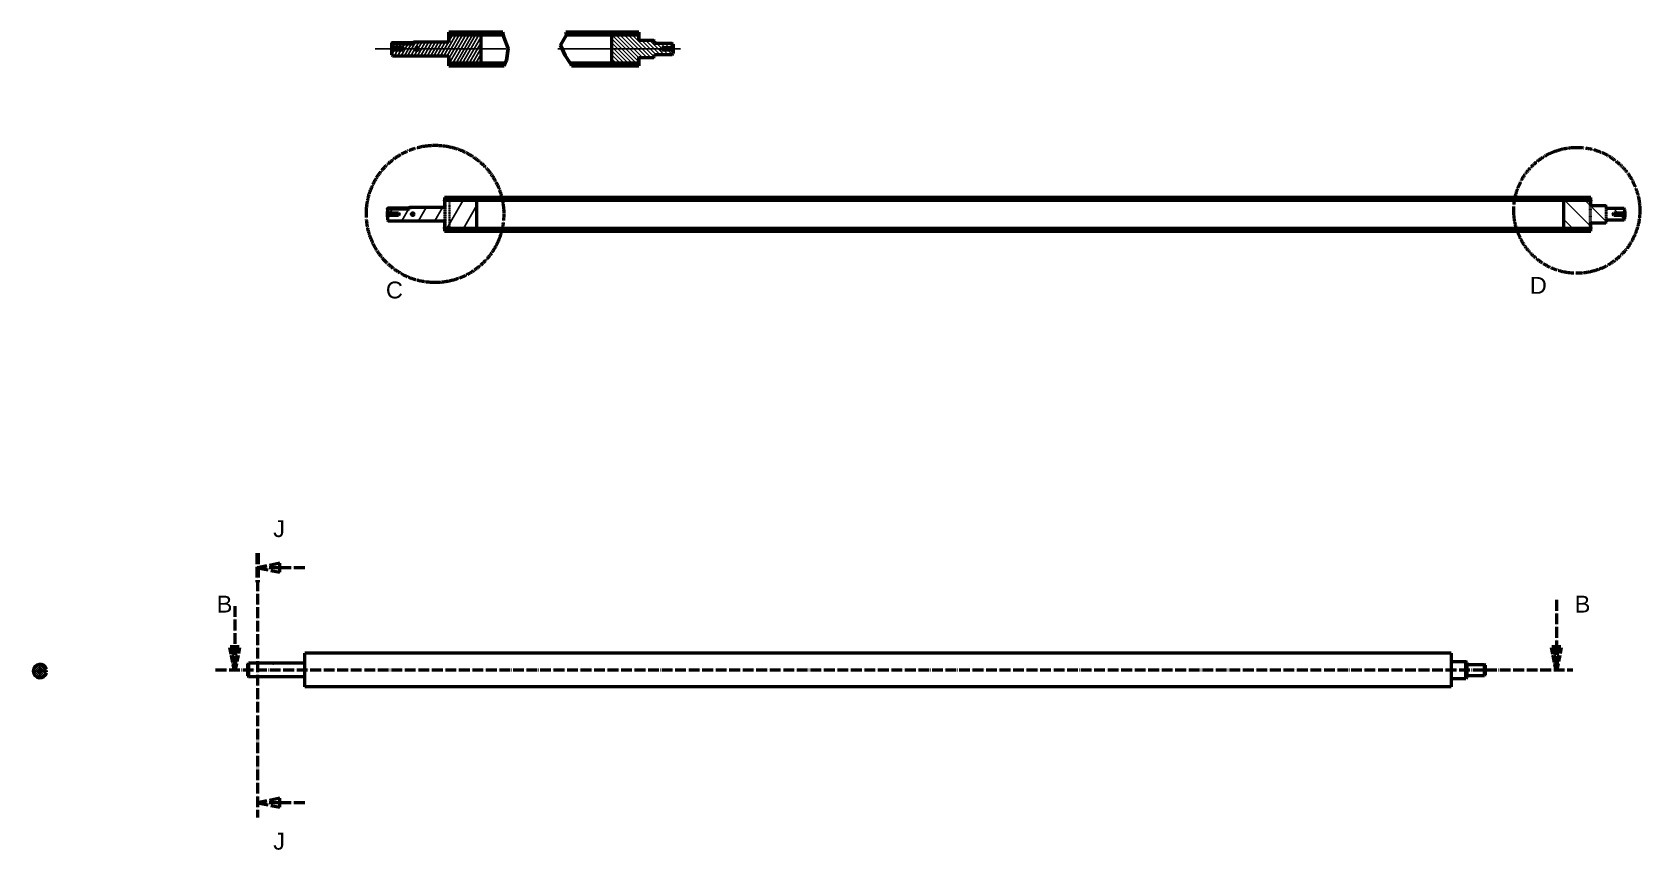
# Model space of a CAD drawing. Header units: millimetres. Extents: x 4705 to 8285, y 2642 to 4464.
import ezdxf

# ---------------------------------------------------------------- set-up
doc = ezdxf.new("R2010")
doc.units = ezdxf.units.MM
doc.header["$PDMODE"] = 2
for name, pattern in [('ACAD_ISO04W100', [30, 24, -3, 0, -3]), ('JIS_02_4.0', [5.5, 4, -1.5]), ('JIS_08_15', [17.25, 15, -0.75, 0.75, -0.75]), ('JIS_09_15', [18.9, 15, -0.9, 0.6, -0.9, 0.6, -0.9])]:
    doc.linetypes.add(name, pattern=pattern)
for name, color, linetype, lineweight in [('ハッチング', 20, 'Continuous', 25), ('中心線', 4, 'JIS_08_15', 25), ('切断線', 3, 'JIS_09_15', 70), ('外形線', 7, 'Continuous', 50), ('破断線', 3, 'Continuous', 50), ('詳細領域', 3, 'JIS_09_15', 50), ('隠線', 6, 'JIS_02_4.0', 35)]:
    doc.layers.add(name, color=color, linetype=linetype, lineweight=lineweight)
doc.styles.add('Text Style14', font='ARIAL.TTF')
pattern_1 = [(45, (4417.33, 2626.757), (-22.45064, 22.45064), [])]
pattern_2 = [(45, (5399.607, 3950.283), (-4.49013, 4.49013), [])]
pattern_3 = [(45, (5399.607, 3941.4775), (-4.49013, 4.49013), [])]

msp = doc.modelspace()

# ---------------------------------------------------------------- hatches: boundary and pattern name
at = {"layer": 'ハッチング'}
h = msp.add_hatch(dxfattribs=at)
h.set_pattern_fill('ANSI31', color=256, scale=50.800004, angle=15, style=0)
h.set_pattern_definition([(60, (5399.607, 3950.283), (-5.49926, 3.175), [])])
h.paths.add_polyline_path([(5554.9, 4441.8), (5554.9, 4437.8), (5505.9, 4437.8), (5505.9, 4432.8), (5508.9, 4429.8), (5530.9, 4429.8), (5532.7, 4426.8), (5530.9, 4423.8), (5508.9, 4423.8), (5505.9, 4420.8), (5505.9, 4413.8), (5507.9, 4411.8), (5632.9, 4411.8), (5632.9, 4397.3), (5634.9, 4395.3), (5704.9, 4395.3), (5704.9, 4458.3), (5634.9, 4458.3), (5632.9, 4456.3), (5632.9, 4441.8)])
h.paths.add_polyline_path([(5562.2, 4429.8), (5562.9, 4429.7), (5563.7, 4429.4), (5564.3, 4428.9), (5564.8, 4428.3), (5565.1, 4427.5), (5565.2, 4426.8), (5565.1, 4426), (5564.8, 4425.3), (5564.3, 4424.6), (5563.7, 4424.2), (5562.9, 4423.9), (5562.2, 4423.8), (5561.4, 4423.9), (5560.7, 4424.2), (5560, 4424.6), (5559.6, 4425.3), (5559.3, 4426), (5559.2, 4426.8), (5559.3, 4427.5), (5559.6, 4428.3), (5560, 4428.9), (5560.7, 4429.4), (5561.4, 4429.7)], flags=0)
h = msp.add_hatch(dxfattribs=at)
h.set_pattern_fill('ANSI31', color=256, scale=50.800004, style=0)
h.set_pattern_definition(pattern_2)
h.paths.add_polyline_path([(5754.5, 4458.3), (5753.7, 4464.3), (5632.9, 4464.3), (5632.9, 4458.3), (5643.9, 4458.3), (5643.9, 4458.3), (5715.9, 4458.3), (5715.9, 4458.3)])
h = msp.add_hatch(dxfattribs=at)
h.set_pattern_fill('ANSI31', color=256, scale=50.800004, style=0)
h.set_pattern_definition(pattern_3)
h.paths.add_polyline_path([(5893.7, 4464.3), (5895.5, 4458.4), (5895.4, 4458.3), (6056.5, 4458.3), (6056.5, 4464.3)])
h = msp.add_hatch(dxfattribs=at)
h.set_pattern_fill('ANSI31', color=256, scale=50.800004, angle=90, style=0)
h.set_pattern_definition([(135, (5399.607, 3941.4775), (-4.49013, -4.49013), [])])
h.paths.add_polyline_path([(6130.5, 4414.3), (6132.5, 4416.3), (6132.5, 4420.8), (6129.5, 4423.8), (6107.5, 4423.8), (6105.7, 4426.8), (6107.5, 4429.8), (6129.5, 4429.8), (6132.5, 4432.8), (6132.5, 4437.3), (6130.5, 4439.3), (6091.5, 4439.3), (6091.5, 4443.8), (6089.5, 4445.8), (6056.5, 4445.8), (6056.5, 4456.3), (6054.5, 4458.3), (5995.5, 4458.3), (5995.5, 4395.3), (6054.5, 4395.3), (6056.5, 4397.3), (6056.5, 4407.8), (6089.5, 4407.8), (6091.5, 4409.8), (6091.5, 4414.3)])
h = msp.add_hatch(dxfattribs=at)
h.set_pattern_fill('ANSI31', color=256, scale=50.800004, style=0)
h.set_pattern_definition(pattern_2)
h.paths.add_polyline_path([(5756.4, 4389.3), (5758.9, 4395.3), (5715.9, 4395.3), (5715.9, 4395.2), (5643.9, 4395.2), (5643.9, 4395.3), (5632.9, 4395.3), (5632.9, 4389.3)])
h = msp.add_hatch(dxfattribs=at)
h.set_pattern_fill('ANSI31', color=256, scale=50.800004, style=0)
h.set_pattern_definition(pattern_3)
h.paths.add_polyline_path([(5905.5, 4391.9), (5906.7, 4389.3), (6056.5, 4389.3), (6056.5, 4395.3), (5903.4, 4395.3)])
h = msp.add_hatch(dxfattribs=at)
h.set_pattern_fill('ANSI31', color=256, scale=253.999942, angle=15, style=0)
h.set_pattern_definition([(60, (4417.33, 2626.757), (-27.4963, 15.875), [])])
h.paths.add_polyline_path([(5545.4, 4073.5), (5545.4, 4069.5), (5496.4, 4069.5), (5496.4, 4064.5), (5499.4, 4061.5), (5521.4, 4061.5), (5523.2, 4058.5), (5521.4, 4055.5), (5499.4, 4055.5), (5496.4, 4052.5), (5496.4, 4045.5), (5498.4, 4043.5), (5623.4, 4043.5), (5623.4, 4029), (5625.4, 4027), (5695.4, 4027), (5695.4, 4090), (5625.4, 4090), (5623.4, 4088), (5623.4, 4073.5)])
h.paths.add_polyline_path([(5552.7, 4061.5), (5553.5, 4061.4), (5554.2, 4061.1), (5554.8, 4060.6), (5555.3, 4060), (5555.6, 4059.2), (5555.7, 4058.5), (5555.6, 4057.7), (5555.3, 4057), (5554.8, 4056.3), (5554.2, 4055.9), (5553.5, 4055.6), (5552.7, 4055.5), (5551.9, 4055.6), (5551.2, 4055.9), (5550.6, 4056.3), (5550.1, 4057), (5549.8, 4057.7), (5549.7, 4058.5), (5549.8, 4059.2), (5550.1, 4060), (5550.6, 4060.6), (5551.2, 4061.1), (5551.9, 4061.4)], flags=0)
h = msp.add_hatch(dxfattribs=at)
h.set_pattern_fill('ANSI31', color=256, scale=253.999942, style=0)
h.set_pattern_definition(pattern_1)
h.paths.add_polyline_path([(5623.4, 4090), (5634.4, 4090), (5634.4, 4090), (5706.4, 4090), (5706.4, 4090), (8176.4, 4090), (8176.4, 4096), (5623.4, 4096)])
h = msp.add_hatch(dxfattribs=at)
h.set_pattern_fill('ANSI31', color=256, scale=253.999942, angle=90, style=0)
h.set_pattern_definition([(135, (4417.33, 2626.757), (-22.45064, -22.45064), [])])
h.paths.add_polyline_path([(8250.4, 4046), (8252.4, 4048), (8252.4, 4052.5), (8249.4, 4055.5), (8227.4, 4055.5), (8225.6, 4058.5), (8227.4, 4061.5), (8249.4, 4061.5), (8252.4, 4064.5), (8252.4, 4069), (8250.4, 4071), (8211.4, 4071), (8211.4, 4075.5), (8209.4, 4077.5), (8176.4, 4077.5), (8176.4, 4088), (8174.4, 4090), (8115.4, 4090), (8115.4, 4027), (8174.4, 4027), (8176.4, 4029), (8176.4, 4039.5), (8209.4, 4039.5), (8211.4, 4041.5), (8211.4, 4046)])
h = msp.add_hatch(dxfattribs=at)
h.set_pattern_fill('ANSI31', color=256, scale=253.999942, style=0)
h.set_pattern_definition(pattern_1)
h.paths.add_polyline_path([(5634.4, 4027), (5623.4, 4027), (5623.4, 4021), (8176.4, 4021), (8176.4, 4027), (5706.4, 4027), (5706.4, 4027), (5634.4, 4027)])
h = msp.add_hatch(dxfattribs=at)
h.set_pattern_fill('ANSI31', color=256, scale=25.4, angle=-90, style=0)
h.set_pattern_definition([(315, (4673.0592, 2964.7075), (2.24506, 2.24506), [])])
h.paths.add_polyline_path([(4737.2, 3036.6), (4733.7, 3036.6), (4733.7, 3044.6), (4737.2, 3044.6), (4735.5, 3048.5), (4732.7, 3051.8), (4729.1, 3054.2), (4725, 3055.4), (4720.7, 3055.5), (4716.6, 3054.3), (4713, 3052), (4710.2, 3048.8), (4708.4, 3044.9), (4707.7, 3040.6), (4708.4, 3036.4), (4710.2, 3032.5), (4713, 3029.2), (4716.6, 3026.9), (4720.7, 3025.8), (4725, 3025.8), (4729.1, 3027), (4732.7, 3029.4), (4735.5, 3032.7)])
h.paths.add_polyline_path([(4722.7, 3037.6), (4722, 3037.7), (4721.2, 3038), (4720.6, 3038.5), (4720.2, 3039.1), (4719.9, 3039.8), (4719.7, 3040.6), (4719.9, 3041.4), (4720.2, 3042.1), (4720.6, 3042.7), (4721.2, 3043.2), (4722, 3043.5), (4722.7, 3043.6), (4723.5, 3043.5), (4724.2, 3043.2), (4724.9, 3042.7), (4725.3, 3042.1), (4725.6, 3041.4), (4725.7, 3040.6), (4725.6, 3039.8), (4725.3, 3039.1), (4724.9, 3038.5), (4724.2, 3038), (4723.5, 3037.7)], flags=0)

# ---------------------------------------------------------------- linework, layer by layer
msp.add_point((5234.3, 3030))
at = {"layer": '中心線'}
for p, q in [((5469.1, 4426.8), (5760, 4426.8)), ((5875.9, 4426.8), (6149.3, 4426.8)), ((4722.7, 3058.1), (4722.7, 3023.1)), ((4740.2, 3040.6), (4705.2, 3040.6))]:
    msp.add_line(p, q, dxfattribs=at)
at = {"layer": '切断線', "linetype": 'ACAD_ISO04W100', "lineweight": 50}
for p, q in [((5207.1, 3303.1), (5207.1, 2714.6)), ((5257.1, 3280.7), (5207.1, 3270.7)), ((5257.1, 3270.7), (5207.1, 3270.7)), ((5207.1, 3270.7), (5257.1, 3260.7)), ((5257.1, 3260.7), (5257.1, 3280.7)), ((5312.3, 3270.7), (5257.1, 3270.7)), ((8099.6, 3199), (8099.6, 3093)), ((5156.4, 3185.4), (5156.4, 3093)), ((5113.9, 3043), (8136.4, 3043)), ((5257.1, 2757), (5207.1, 2747)), ((5257.1, 2737), (5257.1, 2757)), ((5257.1, 2747), (5207.1, 2747)), ((5207.1, 2747), (5257.1, 2737)), ((5312.3, 2747), (5257.1, 2747))]:
    msp.add_line(p, q, dxfattribs=at)
at = {"layer": '切断線', "linetype": 'ACAD_ISO04W100', "lineweight": 100}
msp.add_line((5207.1, 3303.1), (5207.1, 3238.4), dxfattribs=at)
at = {"layer": '切断線'}
for p, q in [((5146.4, 3093), (5156.4, 3043)), ((5166.4, 3093), (5146.4, 3093)), ((5156.4, 3093), (5156.4, 3043)), ((5156.4, 3043), (5166.4, 3093)), ((8089.6, 3093), (8099.6, 3043)), ((8109.6, 3093), (8089.6, 3093)), ((8099.6, 3093), (8099.6, 3043)), ((8099.6, 3043), (8109.6, 3093))]:
    msp.add_line(p, q, dxfattribs=at)
at = {"layer": '切断線', "linetype": 'ACAD_ISO04W100', "lineweight": 50}
for points in [[(5257.1, 3280.7), (5207.1, 3270.7), (5257.1, 3260.7), (5257.1, 3280.7)], [(5257.1, 2757), (5207.1, 2747), (5257.1, 2737), (5257.1, 2757)]]:
    msp.add_lwpolyline(points, dxfattribs=at)
at = {"layer": '切断線'}
for points in [[(5146.4, 3093), (5156.4, 3043), (5166.4, 3093), (5146.4, 3093)], [(8089.6, 3093), (8099.6, 3043), (8109.6, 3093), (8089.6, 3093)]]:
    msp.add_lwpolyline(points, dxfattribs=at)
for points in [[(5257.1, 3280.7), (5207.1, 3270.7), (5257.1, 3260.7), (5257.1, 3280.7)], [(5146.4, 3093), (5156.4, 3043), (5166.4, 3093), (5146.4, 3093)], [(8089.6, 3093), (8099.6, 3043), (8109.6, 3093), (8089.6, 3093)], [(5257.1, 2757), (5207.1, 2747), (5257.1, 2737), (5257.1, 2757)]]:
    msp.add_solid(points, dxfattribs=at)
at = {"layer": '外形線'}
for p, q in [((5507.9, 4441.2), (5550.9, 4441.2)), ((5507.9, 4441.2), (5507.9, 4440.9)), ((5550.9, 4441.2), (5550.9, 4437.8)), ((5554.9, 4441.8), (5554.9, 4437.8)), ((5632.9, 4441.8), (5554.9, 4441.8)), ((5753.7, 4464.3), (5632.9, 4464.3)), ((5632.9, 4464.3), (5632.9, 4458.3)), ((5632.9, 4441.6), (5632.9, 4464.3)), ((5632.9, 4458.3), (5643.9, 4458.3)), ((5632.9, 4441.6), (5632.9, 4458.3)), ((5634.9, 4458.3), (5632.9, 4456.3)), ((5632.9, 4456.3), (5632.9, 4441.8)), ((5632.9, 4441.5), (5632.9, 4456.3)), ((5632.9, 4441.5), (5632.9, 4441.8)), ((5704.9, 4458.3), (5634.9, 4458.3)), ((5634.9, 4458.3), (5634.9, 4458)), ((5643.9, 4458.3), (5643.9, 4458.3)), ((5643.9, 4458.3), (5715.9, 4458.3)), ((5643.9, 4458.3), (5643.9, 4458.2)), ((5704.9, 4395.3), (5704.9, 4458.3)), ((5704.9, 4437.3), (5704.9, 4458.3)), ((5715.9, 4458.3), (5715.9, 4458.3)), ((5715.9, 4458.3), (5754.5, 4458.3)), ((6056.5, 4464.3), (5893.7, 4464.3)), ((5895.4, 4458.3), (6056.5, 4458.3)), ((6054.5, 4458.3), (5995.5, 4458.3)), ((5995.5, 4458.3), (5995.5, 4395.3)), ((5995.5, 4458.3), (5995.5, 4436.5)), ((6056.5, 4456.3), (6054.5, 4458.3)), ((6054.5, 4458), (6054.5, 4458.3)), ((6056.5, 4458.3), (6056.5, 4464.3)), ((6056.5, 4464.3), (6056.5, 4445.3)), ((6056.5, 4458.3), (6056.5, 4445.5)), ((6056.5, 4445.8), (6056.5, 4456.3)), ((6056.5, 4456.3), (6056.5, 4445.4)), ((6089.5, 4445.8), (6056.5, 4445.8)), ((6056.5, 4445.8), (6056.5, 4445.4)), ((6091.5, 4443.8), (6089.5, 4445.8)), ((6089.5, 4445.1), (6089.5, 4445.8)), ((6091.5, 4439.3), (6091.5, 4443.8)), ((6091.5, 4443.8), (6091.5, 4438.9)), ((5505.9, 4437.8), (5505.9, 4439.1)), ((5505.9, 4413.8), (5505.9, 4439.1)), ((5554.9, 4437.8), (5505.9, 4437.8)), ((5505.9, 4437.8), (5505.9, 4432.8)), ((5550.9, 4437.8), (5505.9, 4437.8)), ((5505.9, 4432.8), (5508.9, 4429.8)), ((5505.9, 4420.8), (5505.9, 4432.8)), ((5508.9, 4423.8), (5505.9, 4420.8)), ((5505.9, 4420.8), (5505.9, 4413.8)), ((5505.9, 4413.8), (5507.9, 4411.8)), ((5507.9, 4412), (5507.9, 4411.8)), ((5507.9, 4411.8), (5632.9, 4411.8)), ((5508.9, 4429.8), (5530.9, 4429.8)), ((5508.9, 4429.8), (5508.9, 4423.8)), ((5530.9, 4423.8), (5508.9, 4423.8)), ((5530.9, 4429.8), (5532.7, 4426.8)), ((5530.9, 4429.8), (5530.9, 4427.1)), ((5532.7, 4426.8), (5530.9, 4423.8)), ((5530.9, 4426.2), (5530.9, 4423.8)), ((5551.9, 4437.8), (5550.9, 4437.8)), ((5554.9, 4437.8), (5552.1, 4437.8)), ((5632.9, 4389.3), (5632.9, 4411.9)), ((5632.9, 4395.3), (5632.9, 4411.9)), ((5632.9, 4411.8), (5632.9, 4397.3)), ((5632.9, 4397.3), (5632.9, 4411.8)), ((5632.9, 4411.8), (5632.9, 4411.8)), ((5704.9, 4432.3), (5704.9, 4435.7)), ((5704.9, 4425.6), (5704.9, 4427.9)), ((5704.9, 4395.3), (5704.9, 4422.5)), ((5995.5, 4436.3), (5995.5, 4430.2)), ((5995.5, 4428.1), (5995.5, 4425)), ((5995.5, 4424.2), (5995.5, 4395.3)), ((6056.5, 4407.8), (6056.5, 4389.3)), ((6056.5, 4397.3), (6056.5, 4407.8)), ((6056.5, 4407.8), (6089.5, 4407.8)), ((6056.5, 4407.7), (6056.5, 4397.3)), ((6056.5, 4407.6), (6056.5, 4395.3)), ((6089.5, 4407.8), (6091.5, 4409.8)), ((6089.5, 4407.8), (6089.5, 4408.3)), ((6130.5, 4439.3), (6091.5, 4439.3)), ((6091.5, 4439.3), (6091.5, 4438.9)), ((6091.5, 4409.8), (6091.5, 4414.3)), ((6091.5, 4414.3), (6130.5, 4414.3)), ((6091.5, 4414.3), (6091.5, 4409.8)), ((6091.5, 4414.3), (6091.5, 4414.3)), ((6105.7, 4426.8), (6107.5, 4429.8)), ((6107.5, 4423.8), (6105.7, 4426.8)), ((6107.5, 4429.8), (6129.5, 4429.8)), ((6107.5, 4423.8), (6107.5, 4429.8)), ((6129.5, 4423.8), (6107.5, 4423.8)), ((6129.5, 4429.8), (6132.5, 4432.8)), ((6129.5, 4423.8), (6129.5, 4429.8)), ((6132.5, 4420.8), (6129.5, 4423.8)), ((6132.5, 4437.3), (6130.5, 4439.3)), ((6130.5, 4438.7), (6130.5, 4439.3)), ((6130.5, 4414.3), (6132.5, 4416.3)), ((6130.5, 4414.3), (6130.5, 4414.6)), ((6132.5, 4432.8), (6132.5, 4437.3)), ((6132.5, 4437.3), (6132.5, 4416.3)), ((6132.5, 4432.8), (6132.5, 4420.8)), ((6132.5, 4416.3), (6132.5, 4420.8)), ((5632.9, 4397.3), (5634.9, 4395.3)), ((5643.9, 4395.3), (5632.9, 4395.3)), ((5632.9, 4395.3), (5632.9, 4389.3)), ((5632.9, 4389.3), (5756.4, 4389.3)), ((5634.9, 4395.3), (5704.9, 4395.3)), ((5634.9, 4395.3), (5634.9, 4395.3)), ((5643.9, 4395.2), (5643.9, 4395.3)), ((5643.9, 4395.2), (5643.9, 4395.3)), ((5715.9, 4395.2), (5643.9, 4395.2)), ((5758.9, 4395.3), (5715.9, 4395.3)), ((6056.5, 4395.3), (5903.4, 4395.3)), ((5906.7, 4389.3), (6056.5, 4389.3)), ((5995.5, 4395.3), (6054.5, 4395.3)), ((6054.5, 4395.3), (6056.5, 4397.3)), ((6054.5, 4395.3), (6054.5, 4395.7)), ((6056.5, 4389.3), (6056.5, 4395.3)), ((4733.7, 3044.6), (4737.2, 3044.6)), ((4733.7, 3044.6), (4733.7, 3036.6)), ((4737.2, 3036.6), (4733.7, 3036.6))]:
    msp.add_line(p, q, dxfattribs=at)
for p, q in [((5623.4, 4096), (5623.4, 4090)), ((8176.4, 4096), (5623.4, 4096)), ((5625.4, 4090), (5623.4, 4088)), ((5623.4, 4088), (5623.4, 4090)), ((5623.4, 4090), (5634.4, 4090)), ((5623.4, 4088), (5623.4, 4073.5)), ((5695.4, 4090), (5625.4, 4090)), ((5634.4, 4090), (5706.4, 4090)), ((5634.4, 4090), (5634.4, 4090)), ((5695.4, 4027), (5695.4, 4090)), ((5706.4, 4090), (8176.4, 4090)), ((5706.4, 4090), (5706.4, 4090)), ((8115.4, 4090), (8115.4, 4027)), ((8174.4, 4090), (8115.4, 4090)), ((8176.4, 4088), (8174.4, 4090)), ((8176.4, 4090), (8176.4, 4096)), ((8176.4, 4090), (8176.4, 4088)), ((8176.4, 4077.5), (8176.4, 4088)), ((5496.4, 4069.5), (5496.4, 4070.8)), ((5496.4, 4069.5), (5496.4, 4064.5)), ((5545.4, 4069.5), (5496.4, 4069.5)), ((5496.4, 4052.5), (5496.4, 4064.5)), ((5496.4, 4064.5), (5499.4, 4061.5)), ((5499.4, 4055.5), (5496.4, 4052.5)), ((5496.4, 4052.5), (5496.4, 4045.5)), ((5498.4, 4072.9), (5541.4, 4072.9)), ((5499.4, 4061.5), (5499.4, 4055.5)), ((5499.4, 4061.5), (5521.4, 4061.5)), ((5521.4, 4055.5), (5499.4, 4055.5)), ((5521.4, 4061.5), (5521.4, 4055.5)), ((5521.4, 4061.5), (5523.2, 4058.5)), ((5523.2, 4058.5), (5521.4, 4055.5)), ((5541.4, 4072.9), (5541.4, 4069.5)), ((5623.4, 4073.5), (5545.4, 4073.5)), ((5545.4, 4073.5), (5545.4, 4069.5)), ((8209.4, 4077.5), (8176.4, 4077.5)), ((8211.4, 4075.5), (8209.4, 4077.5)), ((8211.4, 4071), (8211.4, 4075.5)), ((8250.4, 4071), (8211.4, 4071)), ((8211.4, 4046), (8250.4, 4046)), ((8211.4, 4041.5), (8211.4, 4046)), ((8225.6, 4058.5), (8227.4, 4061.5)), ((8227.4, 4055.5), (8225.6, 4058.5)), ((8227.4, 4055.5), (8227.4, 4061.5)), ((8227.4, 4061.5), (8249.4, 4061.5)), ((8249.4, 4055.5), (8227.4, 4055.5)), ((8249.4, 4061.5), (8252.4, 4064.5)), ((8249.4, 4055.5), (8249.4, 4061.5)), ((8252.4, 4052.5), (8249.4, 4055.5)), ((8252.4, 4069), (8250.4, 4071)), ((8250.4, 4046), (8252.4, 4048)), ((8252.4, 4064.5), (8252.4, 4069)), ((8252.4, 4064.5), (8252.4, 4052.5)), ((8252.4, 4048), (8252.4, 4052.5)), ((5496.4, 4045.5), (5498.4, 4043.5)), ((5498.4, 4043.5), (5623.4, 4043.5)), ((5623.4, 4043.5), (5623.4, 4029)), ((5623.4, 4029), (5625.4, 4027)), ((5623.4, 4027), (5623.4, 4029)), ((5623.4, 4027), (5623.4, 4021)), ((5634.4, 4027), (5623.4, 4027)), ((5623.4, 4021), (8176.4, 4021)), ((5625.4, 4027), (5695.4, 4027)), ((5634.4, 4027), (5634.4, 4027)), ((5706.4, 4027), (5634.4, 4027)), ((5706.4, 4027), (5706.4, 4027)), ((8176.4, 4027), (5706.4, 4027)), ((8115.4, 4027), (8174.4, 4027)), ((8174.4, 4027), (8176.4, 4029)), ((8176.4, 4039.5), (8209.4, 4039.5)), ((8176.4, 4029), (8176.4, 4039.5)), ((8176.4, 4029), (8176.4, 4027)), ((8176.4, 4021), (8176.4, 4027)), ((8209.4, 4039.5), (8211.4, 4041.5)), ((7865.3, 3080.5), (5312.3, 3080.5)), ((5312.3, 3043), (5312.3, 3080.5)), ((7865.3, 3080.5), (7865.3, 3043)), ((5185.3, 3056), (5187.3, 3058)), ((5185.3, 3030), (5185.3, 3056)), ((5187.3, 3058), (5187.3, 3028)), ((5238.6, 3058), (5187.3, 3058)), ((5312.3, 3058), (5244.6, 3058)), ((7865.3, 3062), (7898.3, 3062)), ((7898.3, 3043), (7898.3, 3062)), ((7900.3, 3060), (7898.3, 3062)), ((7900.3, 3060), (7900.3, 3043)), ((7900.3, 3055.5), (7939.3, 3055.5)), ((7939.3, 3043), (7939.3, 3055.5)), ((7941.3, 3053.5), (7939.3, 3055.5)), ((7941.3, 3053.5), (7941.3, 3043)), ((5185.3, 3030), (5187.3, 3028)), ((5238.6, 3028), (5187.3, 3028)), ((5312.3, 3028), (5244.6, 3028)), ((5312.3, 3005.5), (5312.3, 3043)), ((7865.3, 3043), (7865.3, 3005.5)), ((7865.3, 3024), (7898.3, 3024)), ((7898.3, 3024), (7898.3, 3043)), ((7900.3, 3026), (7898.3, 3024)), ((7900.3, 3043), (7900.3, 3026)), ((7900.3, 3030.5), (7939.3, 3030.5)), ((7939.3, 3030.5), (7939.3, 3043)), ((7941.3, 3032.5), (7939.3, 3030.5)), ((7941.3, 3043), (7941.3, 3032.5)), ((7865.3, 3005.5), (5312.3, 3005.5))]:
    msp.add_line(p, q, dxfattribs=at).dxf.unprotected_set("ltscale", 0)
for points in [[(5505.9, 4439.1), (5505.9, 4439.2), (5506, 4439.3), (5506.1, 4439.4), (5506.2, 4439.5), (5506.3, 4439.5), (5506.3, 4439.6), (5506.4, 4439.7), (5506.5, 4439.8), (5506.6, 4439.9), (5506.7, 4440), (5506.8, 4440.1), (5506.8, 4440.1), (5506.9, 4440.2), (5507, 4440.3), (5507.1, 4440.4), (5507.2, 4440.5), (5507.3, 4440.6), (5507.3, 4440.7), (5507.4, 4440.8), (5507.5, 4440.9), (5507.6, 4440.9), (5507.7, 4441), (5507.8, 4441.1), (5507.9, 4441.2)], [(5550.9, 4441.2), (5551.1, 4441.2), (5551.4, 4441.2), (5551.6, 4441.2), (5551.9, 4441.3), (5552.1, 4441.3), (5552.4, 4441.3), (5552.6, 4441.3), (5552.9, 4441.4), (5553.1, 4441.4), (5553.3, 4441.4), (5553.5, 4441.5), (5553.7, 4441.5), (5553.9, 4441.5), (5554, 4441.6), (5554.2, 4441.6), (5554.3, 4441.6), (5554.4, 4441.7), (5554.6, 4441.7), (5554.6, 4441.7), (5554.7, 4441.7), (5554.8, 4441.7), (5554.8, 4441.8), (5554.9, 4441.8), (5554.9, 4441.8)], [(5561.2, 4429.6), (5560.6, 4429.3), (5560.2, 4429), (5559.8, 4428.6), (5559.4, 4428), (5559.2, 4427.5), (5559.2, 4426.9), (5559.2, 4426.3), (5559.4, 4425.7), (5559.6, 4425.1), (5560, 4424.7), (5560.5, 4424.3), (5561, 4424), (5561.6, 4423.8), (5562.2, 4423.8), (5562.8, 4423.8), (5563.4, 4424), (5563.9, 4424.3), (5564.3, 4424.7), (5564.7, 4425.2), (5565, 4425.7), (5565.1, 4426.3), (5565.2, 4426.9), (5565.1, 4427.5), (5564.8, 4428.1)], [(5563.3, 4429.5), (5563.3, 4429.5), (5563.3, 4429.5), (5563.3, 4429.5), (5563.3, 4429.6), (5563.2, 4429.6), (5563.2, 4429.6), (5563.2, 4429.6), (5563.2, 4429.6), (5563.2, 4429.6), (5563.2, 4429.6), (5563.1, 4429.6), (5563.1, 4429.6), (5563.1, 4429.6), (5563.1, 4429.6), (5563.1, 4429.6), (5563.1, 4429.6), (5563, 4429.6), (5563, 4429.6), (5563, 4429.6), (5563, 4429.6), (5563, 4429.6), (5563, 4429.6), (5562.9, 4429.7), (5562.9, 4429.7)], [(5564.7, 4428.4), (5564.6, 4428.5), (5564.6, 4428.5), (5564.5, 4428.6), (5564.5, 4428.6), (5564.5, 4428.7), (5564.4, 4428.7), (5564.4, 4428.8), (5564.3, 4428.8), (5564.3, 4428.9), (5564.2, 4428.9), (5564.2, 4429), (5564.1, 4429), (5564.1, 4429.1), (5564, 4429.1), (5564, 4429.1), (5563.9, 4429.2), (5563.9, 4429.2), (5563.8, 4429.2), (5563.8, 4429.3), (5563.7, 4429.3), (5563.7, 4429.4), (5563.6, 4429.4), (5563.6, 4429.4), (5563.5, 4429.4)]]:
    msp.add_lwpolyline(points, dxfattribs=at)
for points in [[(5496.4, 4070.8), (5496.5, 4070.9), (5496.6, 4071), (5496.7, 4071.1), (5496.7, 4071.2), (5496.8, 4071.3), (5496.9, 4071.3), (5497, 4071.4), (5497.1, 4071.5), (5497.1, 4071.6), (5497.2, 4071.7), (5497.3, 4071.8), (5497.4, 4071.9), (5497.5, 4071.9), (5497.6, 4072), (5497.6, 4072.1), (5497.7, 4072.2), (5497.8, 4072.3), (5497.9, 4072.4), (5498, 4072.5), (5498.1, 4072.6), (5498.2, 4072.7), (5498.2, 4072.7), (5498.3, 4072.8), (5498.4, 4072.9)], [(5541.4, 4072.9), (5541.7, 4072.9), (5541.9, 4072.9), (5542.2, 4072.9), (5542.4, 4073), (5542.7, 4073), (5542.9, 4073), (5543.2, 4073), (5543.4, 4073.1), (5543.6, 4073.1), (5543.9, 4073.1), (5544.1, 4073.2), (5544.2, 4073.2), (5544.4, 4073.2), (5544.6, 4073.3), (5544.7, 4073.3), (5544.9, 4073.3), (5545, 4073.4), (5545.1, 4073.4), (5545.2, 4073.4), (5545.3, 4073.4), (5545.3, 4073.5), (5545.4, 4073.5), (5545.4, 4073.5), (5545.4, 4073.5)], [(5244.6, 3058), (5244.6, 3058), (5244.5, 3058), (5244.4, 3058), (5244.2, 3058), (5244, 3057.9), (5243.7, 3057.9), (5243.5, 3057.9), (5243.1, 3057.8), (5242.8, 3057.8), (5242.4, 3057.8), (5242, 3057.8), (5241.6, 3057.7), (5241.2, 3057.8), (5240.9, 3057.8), (5240.5, 3057.8), (5240.1, 3057.8), (5239.8, 3057.9), (5239.5, 3057.9), (5239.3, 3057.9), (5239, 3058), (5238.9, 3058), (5238.7, 3058), (5238.7, 3058), (5238.6, 3058)], [(5238.6, 3028), (5238.7, 3028.1), (5238.7, 3028.1), (5238.9, 3028.1), (5239, 3028.1), (5239.3, 3028.2), (5239.5, 3028.2), (5239.8, 3028.2), (5240.1, 3028.3), (5240.5, 3028.3), (5240.9, 3028.3), (5241.2, 3028.3), (5241.6, 3028.4), (5242, 3028.3), (5242.4, 3028.3), (5242.8, 3028.3), (5243.1, 3028.3), (5243.5, 3028.2), (5243.7, 3028.2), (5244, 3028.2), (5244.2, 3028.1), (5244.4, 3028.1), (5244.5, 3028.1), (5244.6, 3028.1), (5244.6, 3028)]]:
    msp.add_lwpolyline(points, dxfattribs=at).dxf.unprotected_set("ltscale", 0)
for centre in [(5562.2, 4426.8), (4722.7, 3040.6)]:
    msp.add_circle(centre, 3, dxfattribs=at)
msp.add_circle((5552.7, 4058.5), 3, dxfattribs=at).dxf.unprotected_set("ltscale", 0)
msp.add_arc((4722.7, 3040.6), 15, 15.466, 344.534, dxfattribs=at)
at = {"layer": '破断線'}
for p, q in [((5755.3, 4452.8), (5753.7, 4464.3)), ((5753.7, 4464.3), (5754.5, 4458.3)), ((5754.5, 4458.3), (5755.3, 4452.8)), ((5765.6, 4427.5), (5755.3, 4452.8)), ((5755.3, 4452.8), (5765.6, 4427.5)), ((5895.5, 4458.4), (5882, 4435.5)), ((5882, 4435.5), (5895.4, 4458.3)), ((5893.7, 4464.3), (5895.5, 4458.4)), ((5895.5, 4458.4), (5893.7, 4464.3)), ((5895.4, 4458.3), (5895.5, 4458.4)), ((5761.3, 4401.2), (5765.6, 4427.5)), ((5765.6, 4427.5), (5761.3, 4401.2)), ((5882, 4435.5), (5892.6, 4412.1)), ((5892.6, 4412.1), (5882, 4435.5)), ((5892.6, 4412.1), (5905.5, 4391.9)), ((5903.4, 4395.3), (5892.6, 4412.1)), ((5756.4, 4389.3), (5761.3, 4401.2)), ((5758.9, 4395.3), (5756.4, 4389.3)), ((5761.3, 4401.2), (5758.9, 4395.3)), ((5905.5, 4391.9), (5903.4, 4395.3)), ((5905.5, 4391.9), (5906.7, 4389.3)), ((5906.7, 4389.3), (5905.5, 4391.9))]:
    msp.add_line(p, q, dxfattribs=at)
at = {"layer": '詳細領域'}
for centre, radius in [((5602.5, 4059.2), 153), ((8145.1, 4067.2), 140.3)]:
    msp.add_circle(centre, radius, dxfattribs=at)
at = {"layer": '隠線'}
for p, q in [((5625.4, 4090), (5625.4, 4027)), ((5634.4, 4090), (5634.4, 4027)), ((8174.4, 4027), (8174.4, 4090)), ((5498.4, 4072.9), (5498.4, 4043.5)), ((5623.4, 4043.5), (5623.4, 4073.5)), ((8176.4, 4077.5), (8176.4, 4039.5)), ((8209.4, 4039.5), (8209.4, 4077.5)), ((8211.4, 4071), (8211.4, 4046)), ((8250.4, 4046), (8250.4, 4071))]:
    msp.add_line(p, q, dxfattribs=at).dxf.unprotected_set("ltscale", 0)

# ---------------------------------------------------------------- texts
at = {"layer": '切断線', "linetype": 'ACAD_ISO04W100', "lineweight": 50, "char_height": 37.5, "attachment_point": 7, "style": 'Text Style14'}
for s, insert in [('C', (5493, 3870.4)), ('D', (8040.5, 3881.2)), ('J', (5242.1, 3338.7)), ('B', (5116.2, 3171)), ('B', (8140.4, 3171)), ('J', (5242.1, 2642.1))]:
    msp.add_mtext(s, dxfattribs=dict(at, insert=insert))

doc.saveas('drawing.dxf')
